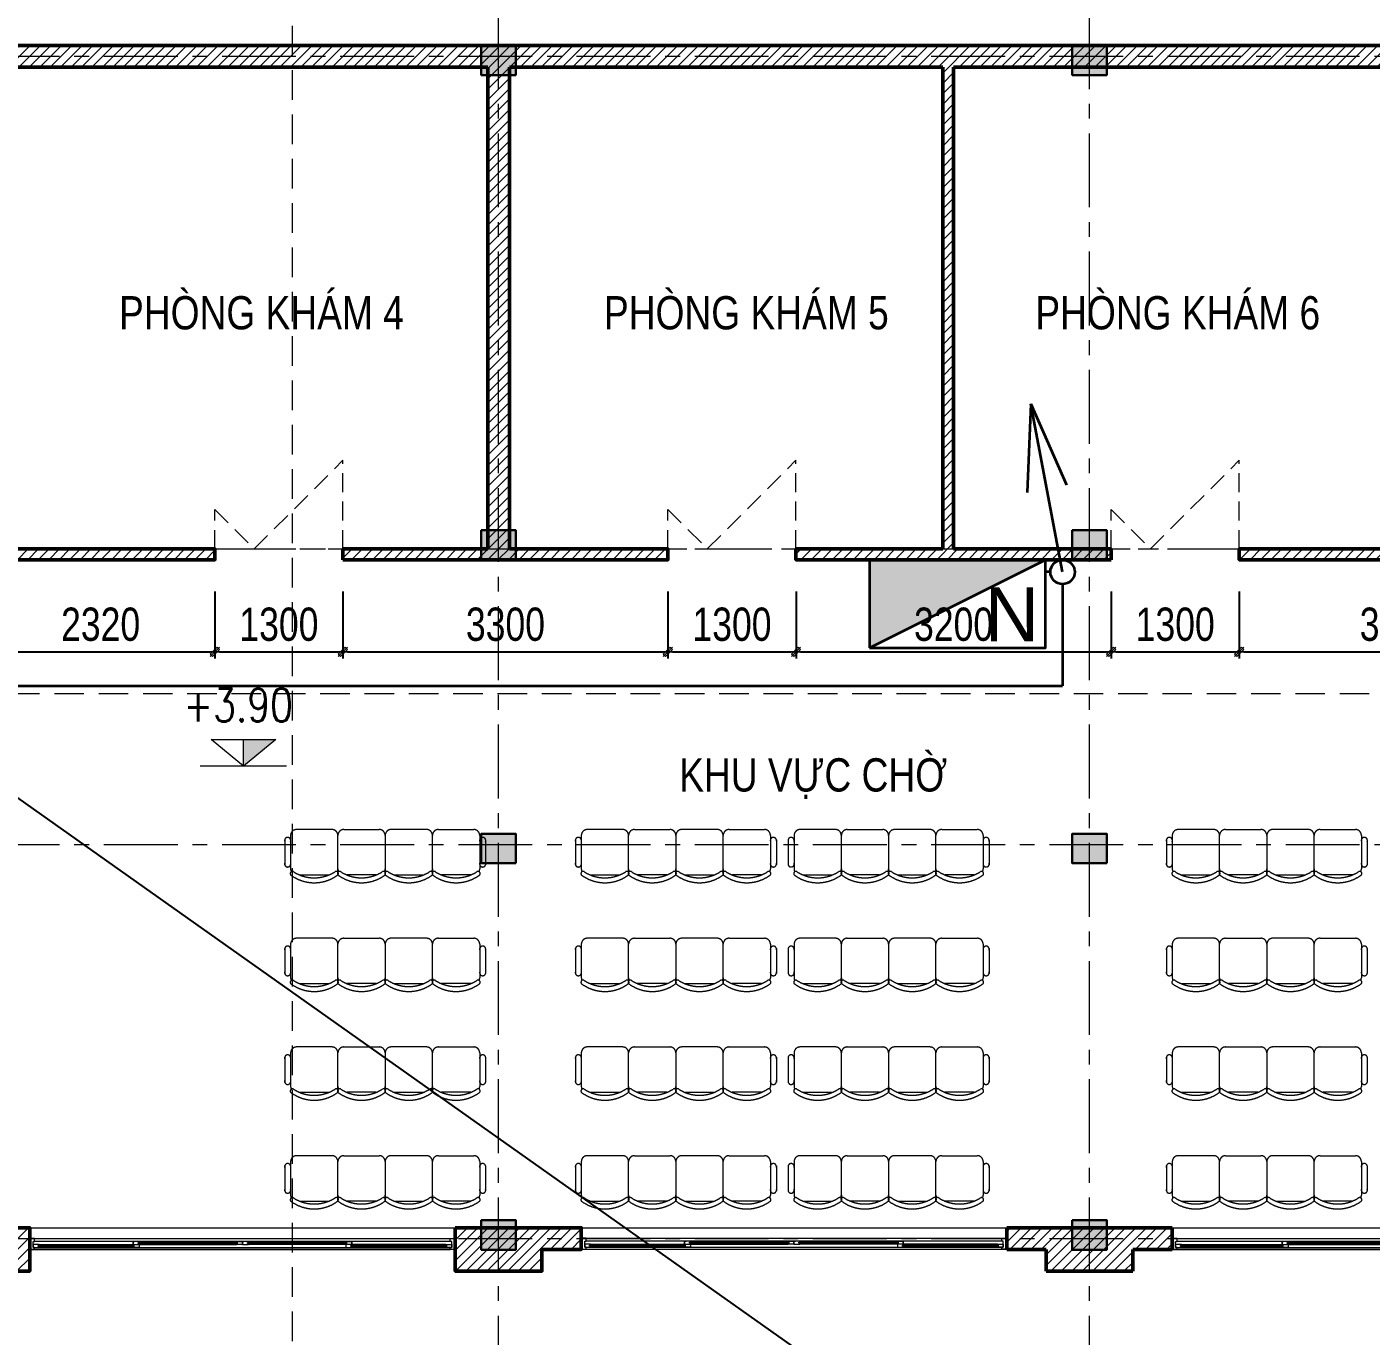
# Model space of a CAD drawing. Header units: millimetres. Extents: x 1109421 to 1726579, y -247837 to 144927.
# Drawn here: x 1567186 to 1580834, y -172402 to -159114 of the extents above; entities that cross this region are included whole.
import ezdxf
from ezdxf.enums import TextEntityAlignment as Align

# ---------------------------------------------------------------- set-up
doc = ezdxf.new("R2010")
doc.units = ezdxf.units.MM
doc.header["$LTSCALE"] = 600
doc.header["$MEASUREMENT"] = 0
doc.set_wipeout_variables(frame=1)
for name, pattern in [('00_Hidden', [2.4, 1.6, -0.8]), ('CENTER', [2, 1.25, -0.25, 0.25, -0.25]), ('HIDDEN', [0.375, 0.25, -0.125])]:
    doc.linetypes.add(name, pattern=pattern)
doc.layers.get('0').update_dxf_attribs({"lineweight": 0})
doc.layers.get('Defpoints').update_dxf_attribs({"lineweight": 0})
for name, color, linetype, lineweight in [('0.15_Cua', 144, 'Continuous', 15), ('cat1', 30, 'Continuous', 50), ('cat2', 22, 'Continuous', 30), ('dim', 144, 'Continuous', 13), ('hatch1', 136, 'Continuous', 9), ('LC MANH DUT', 35, 'HIDDEN', 5), ('LC Text1', 3, 'Continuous', 20), ('LC Text2', 7, 'Continuous', 25), ('Noi that', 35, 'Continuous', 9), ('PCCC - CHUA CHAY - ONG D80', 30, 'Continuous', 35), ('PCCC - CHUACHAY - ONG D40', 6, 'Continuous', 35), ('PCCC - CHUACHAY - THIETBI', 1, 'Continuous', 35), ('PCCC-CHUACHAY-THIETBI', 1, 'Continuous', 35), ('thay1', 63, 'Continuous', 18), ('truc', 76, 'CENTER', 9)]:
    doc.layers.add(name, color=color, linetype=linetype, lineweight=lineweight)
doc.layers.add('KCS_Plotter', color=11, linetype='Continuous', plot=False)
doc.styles.add('chu theo TCVN', font='arial.ttf')
doc.styles.add('HOATBIF', font='hoatbif.shx', dxfattribs={"width": 0.8})
doc.styles.add('T1', font='Vnsimli.shx', dxfattribs={"width": 0.8})
doc.styles.add('T2', font='VHARIAL.TTF', dxfattribs={"width": 0.8})
doc.dimstyles.new('1-135', dxfattribs={"dimscale": 135, "dimtxt": 2.5, "dimasz": 0.35, "dimexe": 0.5, "dimexo": 0, "dimgap": 0.8, "dimtad": 1, "dimdec": 0, "dimzin": 0, "dimdsep": 46, "dimtxsty": 'HOATBIF', "dimblk1": 'DOT', "dimblk2": 'DOT', "dimsah": 1, "dimcen": -1, "dimdle": 1, "dimclrd": 256, "dimclre": 256, "dimclrt": 4, "dimadec": 3, "dimazin": 2, "dimtfac": 0.333333, "dimtdec": 0, "dimtix": 1, "dimtmove": 2, "dimatfit": 3, "dimldrblk": 'DOT', "dimfxl": 1, "dimtvp": 0.833333, "dimtolj": 1, "dimtzin": 0, "dimarcsym": 0})

# ---------------------------------------------------------------- blocks, each defined once
blk = doc.blocks.new('HOP CUU HOA')
at = {"layer": 'PCCC-CHUACHAY-THIETBI'}
blk.add_hatch(color=256, dxfattribs=at).paths.add_polyline_path([(8, 4), (0, 4), (0, 0)])
blk.add_line((0, 0), (8, 4), dxfattribs=at)
blk.add_lwpolyline([(0, 0), (8, 0), (8, 4), (0, 4)], close=True, dxfattribs=at)
blk = doc.blocks.new('dfdfdffđ')
at = {"layer": 'Noi that', "linetype": '00_Hidden'}
for p, q in [((954257, -6273), (954257, -6613)), ((954677, -6213), (954317, -6213)), ((954737, -6613), (954737, -6273)), ((954737, -6613), (954737, -6273)), ((954797, -6213), (955157, -6213)), ((955217, -6273), (955217, -6613)), ((955217, -6273), (955217, -6613)), ((955637, -6213), (955277, -6213)), ((955697, -6613), (955697, -6273)), ((955697, -6613), (955697, -6273)), ((955757, -6213), (956117, -6213)), ((956177, -6273), (956177, -6613)), ((954197, -6316), (954197, -6571)), ((956237, -6316), (956237, -6571)), ((954348, -6673), (954646, -6673)), ((955126, -6673), (954828, -6673)), ((955308, -6673), (955606, -6673)), ((956086, -6673), (955788, -6673))]:
    blk.add_line(p, q, dxfattribs=at)
for centre, radius, start, end in [((954317, -6273), 60, 90, 180), ((954677, -6273), 60, 0, 90), ((954797, -6273), 60, 90, 180), ((955157, -6273), 60, 0, 90), ((955277, -6273), 60, 90, 180), ((955637, -6273), 60, 0, 90), ((955757, -6273), 60, 90, 180), ((956117, -6273), 60, 0, 90), ((954227, -6324), 31.2, 343.7398, 196.2602), ((956207, -6324), 31.2, 343.7398, 196.2602), ((954227, -6562), 31.2, 163.7398, 16.2602), ((954275, -6660), 21.9, 57.9726, 216.6901), ((954317, -6613), 60, 180, 207.5844), ((954497, -6353), 400, 233.1301, 306.8699), ((954497, -6310), 393, 237.5758, 302.4242), ((954720, -6660), 21.9, 323.3099, 122.0274), ((954677, -6613), 60, 332.4156, 0), ((954755, -6660), 21.9, 57.9726, 216.6901), ((954797, -6613), 60, 180, 207.5844), ((954977, -6353), 400, 233.1301, 306.8699), ((954977, -6310), 393, 237.5758, 302.4242), ((955200, -6660), 21.9, 323.3099, 122.0274), ((955157, -6613), 60, 332.4156, 0), ((955235, -6660), 21.9, 57.9726, 216.6901), ((955277, -6613), 60, 180, 207.5844), ((955457, -6353), 400, 233.1301, 306.8699), ((955457, -6310), 393, 237.5758, 302.4242), ((955680, -6660), 21.9, 323.3099, 122.0274), ((955637, -6613), 60, 332.4156, 0), ((955715, -6660), 21.9, 57.9726, 216.6901), ((955757, -6613), 60, 180, 207.5844), ((955937, -6353), 400, 233.1301, 306.8699), ((955937, -6310), 393, 237.5758, 302.4242), ((956160, -6660), 21.9, 323.3099, 122.0274), ((956117, -6613), 60, 332.4156, 0), ((956207, -6562), 31.2, 163.7398, 16.2602)]:
    blk.add_arc(centre, radius, start, end, dxfattribs=at)
blk = doc.blocks.new('Caodo1')
at = {"layer": 'LC Text1'}
blk.add_hatch(color=256, dxfattribs=at).paths.add_polyline_path([(0, 200), (0, 0), (243, 200)])
for p, q in [((0, 0), (0, 200)), ((324, 0), (-324, 0))]:
    blk.add_line(p, q, dxfattribs=at)
blk.add_lwpolyline([(-243, 200), (243, 200), (0, 0), (0, 0)], close=True, dxfattribs=at)
at = {"layer": 'LC Text1', "style": 'T1', "width": 0.8}
blk.add_attdef('%%P0,00', text='', height=250, dxfattribs=at).set_placement((-39, 460), align=Align.MIDDLE_CENTER)
blk = doc.blocks.new('*U595')
for p, q in [((50, 0), (4270, 0)), ((50, -110), (4270, -110)), ((95, -20), (1050, -20)), ((1110, -50), (2100, -50)), ((1110, -80), (2100, -80)), ((3210, -50), (2220, -50)), ((3210, -80), (2220, -80)), ((4225, -20), (3270, -20)), ((4225, -50), (3270, -50))]:
    blk.add_line(p, q)
at = {"color": 8, "lineweight": 5}
for p, q in [((50, -20), (4270, -20)), ((4270, -80), (50, -80)), ((95, -30), (1050, -30)), ((95, -40), (1050, -40)), ((95, -50), (1050, -50)), ((1110, -60), (2100, -60)), ((1110, -70), (2100, -70)), ((3210, -60), (2220, -60)), ((3210, -70), (2220, -70)), ((4225, -30), (3270, -30)), ((4225, -40), (3270, -40))]:
    blk.add_line(p, q, dxfattribs=at)
for points in [[(50, -20), (35, -20), (35, -80), (50, -80), (50, -110), (0, -110), (0, 0), (0, 0), (0, 0), (50, 0), (50, -20), (35, -20)], [(4270, -20), (4285, -20), (4285, -80), (4270, -80), (4270, -110), (4320, -110), (4320, 0), (4320, 0), (4320, 0), (4270, 0), (4270, -20), (4285, -20)], [(95, -40), (95, -50), (35, -50), (35, -20), (95, -20), (95, -30), (85, -30), (85, -40), (95, -40)], [(1050, -40), (1050, -50), (1110, -50), (1110, -20), (1050, -20), (1050, -30), (1060, -30), (1060, -40), (1050, -40)], [(1110, -70), (1110, -80), (1050, -80), (1050, -50), (1110, -50), (1110, -60), (1100, -60), (1100, -70), (1110, -70)], [(1050, -50), (1050, -80), (1065, -80)], [(2100, -70), (2100, -80), (2160, -80), (2160, -50), (2100, -50), (2100, -60), (2110, -60), (2110, -70), (2100, -70)], [(2160, -50), (2160, -80), (2145, -80)], [(2160, -50), (2160, -80), (2175, -80)], [(2220, -70), (2220, -80), (2160, -80), (2160, -50), (2220, -50), (2220, -60), (2210, -60), (2210, -70), (2220, -70)], [(3270, -40), (3270, -50), (3210, -50), (3210, -20), (3270, -20), (3270, -30), (3260, -30), (3260, -40), (3270, -40)], [(3210, -70), (3210, -80), (3270, -80), (3270, -50), (3210, -50), (3210, -60), (3220, -60), (3220, -70), (3210, -70)], [(3270, -50), (3270, -80), (3255, -80)], [(4225, -40), (4225, -50), (4285, -50), (4285, -20), (4225, -20), (4225, -30), (4235, -30), (4235, -40), (4225, -40)]]:
    blk.add_lwpolyline(points)
for centre, start, end in [((94, -32), 14.2151, 83.5658), ((94, -38), 276.4342, 345.7849), ((1051, -32), 96.4342, 165.7849), ((1051, -38), 194.2151, 263.5658), ((1109, -62), 14.2151, 83.5658), ((1109, -68), 276.4342, 345.7849), ((2101, -62), 96.4342, 165.7849), ((2101, -68), 194.2151, 263.5658), ((2219, -62), 14.2151, 83.5658), ((2219, -68), 276.4342, 345.7849), ((3211, -62), 96.4342, 165.7849), ((3211, -68), 194.2151, 263.5658), ((3269, -32), 14.2151, 83.5658), ((3269, -38), 276.4342, 345.7849), ((4226, -32), 96.4342, 165.7849), ((4226, -38), 194.2151, 263.5658)]:
    blk.add_arc(centre, 8.25, start, end, dxfattribs=at)
blk = doc.blocks.new('*U596')
for p, q in [((50, 0), (4535, 0)), ((50, -110), (4535, -110)), ((95, -20), (1116, -20)), ((1176, -50), (2232, -50)), ((1176, -80), (2232, -80)), ((3409, -50), (2352, -50)), ((3409, -80), (2352, -80)), ((4490, -20), (3469, -20)), ((4490, -50), (3469, -50))]:
    blk.add_line(p, q)
at = {"color": 8, "lineweight": 5}
for p, q in [((50, -20), (4535, -20)), ((4535, -80), (50, -80)), ((95, -30), (1116, -30)), ((95, -40), (1116, -40)), ((95, -50), (1116, -50)), ((1176, -60), (2232, -60)), ((1176, -70), (2232, -70)), ((3409, -60), (2352, -60)), ((3409, -70), (2352, -70)), ((4490, -30), (3469, -30)), ((4490, -40), (3469, -40))]:
    blk.add_line(p, q, dxfattribs=at)
for points in [[(50, -20), (35, -20), (35, -80), (50, -80), (50, -110), (0, -110), (0, 0), (0, 0), (0, 0), (50, 0), (50, -20), (35, -20)], [(4535, -20), (4550, -20), (4550, -80), (4535, -80), (4535, -110), (4585, -110), (4585, 0), (4585, 0), (4585, 0), (4535, 0), (4535, -20), (4550, -20)], [(95, -40), (95, -50), (35, -50), (35, -20), (95, -20), (95, -30), (85, -30), (85, -40), (95, -40)], [(1116, -40), (1116, -50), (1176, -50), (1176, -20), (1116, -20), (1116, -30), (1126, -30), (1126, -40), (1116, -40)], [(1176, -70), (1176, -80), (1116, -80), (1116, -50), (1176, -50), (1176, -60), (1166, -60), (1166, -70), (1176, -70)], [(1116, -50), (1116, -80), (1131, -80)], [(2232, -70), (2232, -80), (2292, -80), (2292, -50), (2232, -50), (2232, -60), (2242, -60), (2242, -70), (2232, -70)], [(2292, -50), (2292, -80), (2277, -80)], [(2292, -50), (2292, -80), (2307, -80)], [(2352, -70), (2352, -80), (2292, -80), (2292, -50), (2352, -50), (2352, -60), (2342, -60), (2342, -70), (2352, -70)], [(3469, -40), (3469, -50), (3409, -50), (3409, -20), (3469, -20), (3469, -30), (3459, -30), (3459, -40), (3469, -40)], [(3409, -70), (3409, -80), (3469, -80), (3469, -50), (3409, -50), (3409, -60), (3419, -60), (3419, -70), (3409, -70)], [(3469, -50), (3469, -80), (3454, -80)], [(4490, -40), (4490, -50), (4550, -50), (4550, -20), (4490, -20), (4490, -30), (4500, -30), (4500, -40), (4490, -40)]]:
    blk.add_lwpolyline(points)
for centre, start, end in [((94, -32), 14.2151, 83.5658), ((94, -38), 276.4342, 345.7849), ((1117, -32), 96.4342, 165.7849), ((1117, -38), 194.2151, 263.5658), ((1175, -62), 14.2151, 83.5658), ((1175, -68), 276.4342, 345.7849), ((2233, -62), 96.4342, 165.7849), ((2233, -68), 194.2151, 263.5658), ((2352, -62), 14.2151, 83.5658), ((2352, -68), 276.4342, 345.7849), ((3410, -62), 96.4342, 165.7849), ((3410, -68), 194.2151, 263.5658), ((3468, -32), 14.2151, 83.5658), ((3468, -38), 276.4342, 345.7849), ((4491, -32), 96.4342, 165.7849), ((4491, -38), 194.2151, 263.5658)]:
    blk.add_arc(centre, 8.25, start, end, dxfattribs=at)
blk = doc.blocks.new('*U593')
for p, q in [((50, 0), (4270, 0)), ((50, -110), (4270, -110)), ((95, -20), (1050, -20)), ((1110, -50), (2100, -50)), ((1110, -80), (2100, -80)), ((3210, -50), (2220, -50)), ((3210, -80), (2220, -80)), ((4225, -20), (3270, -20)), ((4225, -50), (3270, -50))]:
    blk.add_line(p, q)
at = {"color": 8, "lineweight": 5}
for p, q in [((50, -20), (4270, -20)), ((4270, -80), (50, -80)), ((95, -30), (1050, -30)), ((95, -40), (1050, -40)), ((95, -50), (1050, -50)), ((1110, -60), (2100, -60)), ((1110, -70), (2100, -70)), ((3210, -60), (2220, -60)), ((3210, -70), (2220, -70)), ((4225, -30), (3270, -30)), ((4225, -40), (3270, -40))]:
    blk.add_line(p, q, dxfattribs=at)
for points in [[(50, -20), (35, -20), (35, -80), (50, -80), (50, -110), (0, -110), (0, 0), (0, 0), (0, 0), (50, 0), (50, -20), (35, -20)], [(4270, -20), (4285, -20), (4285, -80), (4270, -80), (4270, -110), (4320, -110), (4320, 0), (4320, 0), (4320, 0), (4270, 0), (4270, -20), (4285, -20)], [(95, -40), (95, -50), (35, -50), (35, -20), (95, -20), (95, -30), (85, -30), (85, -40), (95, -40)], [(1050, -40), (1050, -50), (1110, -50), (1110, -20), (1050, -20), (1050, -30), (1060, -30), (1060, -40), (1050, -40)], [(1110, -70), (1110, -80), (1050, -80), (1050, -50), (1110, -50), (1110, -60), (1100, -60), (1100, -70), (1110, -70)], [(1050, -50), (1050, -80), (1065, -80)], [(2100, -70), (2100, -80), (2160, -80), (2160, -50), (2100, -50), (2100, -60), (2110, -60), (2110, -70), (2100, -70)], [(2160, -50), (2160, -80), (2145, -80)], [(2160, -50), (2160, -80), (2175, -80)], [(2220, -70), (2220, -80), (2160, -80), (2160, -50), (2220, -50), (2220, -60), (2210, -60), (2210, -70), (2220, -70)], [(3270, -40), (3270, -50), (3210, -50), (3210, -20), (3270, -20), (3270, -30), (3260, -30), (3260, -40), (3270, -40)], [(3210, -70), (3210, -80), (3270, -80), (3270, -50), (3210, -50), (3210, -60), (3220, -60), (3220, -70), (3210, -70)], [(3270, -50), (3270, -80), (3255, -80)], [(4225, -40), (4225, -50), (4285, -50), (4285, -20), (4225, -20), (4225, -30), (4235, -30), (4235, -40), (4225, -40)]]:
    blk.add_lwpolyline(points)
for centre, start, end in [((94, -32), 14.2151, 83.5658), ((94, -38), 276.4342, 345.7849), ((1051, -32), 96.4342, 165.7849), ((1051, -38), 194.2151, 263.5658), ((1109, -62), 14.2151, 83.5658), ((1109, -68), 276.4342, 345.7849), ((2101, -62), 96.4342, 165.7849), ((2101, -68), 194.2151, 263.5658), ((2219, -62), 14.2151, 83.5658), ((2219, -68), 276.4342, 345.7849), ((3211, -62), 96.4342, 165.7849), ((3211, -68), 194.2151, 263.5658), ((3269, -32), 14.2151, 83.5658), ((3269, -38), 276.4342, 345.7849), ((4226, -32), 96.4342, 165.7849), ((4226, -38), 194.2151, 263.5658)]:
    blk.add_arc(centre, 8.25, start, end, dxfattribs=at)
blk = doc.blocks.new('DOT')
at = {"layer": 'dim'}
for p, q in [((-3, 0), (3, 0)), ((-1, -1), (1, 1))]:
    blk.add_line(p, q, dxfattribs=at)
blk.add_lwpolyline([(0.5, 1), (-1, -0.5), (-0.5, -1), (1, 0.5)], close=True, dxfattribs=at)
blk = doc.blocks.new('*D1537')
at = {"layer": 'Defpoints', "color": 0, "transparency": 16777216}
for p in [(1566775, -164844), (1569095, -164844), (1569095, -165456)]:
    blk.add_point(p, dxfattribs=at)
at = {"layer": 'dim', "lineweight": -2, "transparency": 16777216}
for p, q in [((1566775, -164844), (1566775, -165523)), ((1569095, -164844), (1569095, -165523)), ((1566822, -165456), (1569047, -165456))]:
    blk.add_line(p, q, dxfattribs=at)
at = {"layer": 'dim', "lineweight": -2, "transparency": 16777216, "xscale": 47.25, "yscale": 47.25, "zscale": 47.25, "rotation": 180}
blk.add_blockref('DOT', (1566775, -165456), dxfattribs=at)
at = {"layer": 'dim', "lineweight": -2, "transparency": 16777216, "xscale": 47.25, "yscale": 47.25, "zscale": 47.25}
blk.add_blockref('DOT', (1569095, -165456), dxfattribs=at)
at = {"layer": 'dim', "color": 4, "transparency": 16777216, "insert": (1567935, -165179), "char_height": 337.5, "attachment_point": 5, "style": 'HOATBIF'}
blk.add_mtext('\\A1;2320', dxfattribs=at)
blk = doc.blocks.new('_Dot')
at = {"color": 0, "linetype": 'ByBlock', "lineweight": -2}
blk.add_line((-0.5, 0), (-1, 0), dxfattribs=at)
at = {"color": 0, "linetype": 'ByBlock', "const_width": 0.5}
blk.add_lwpolyline([(-0.25, 0, 1), (0.25, 0, 1)], format="xyb", close=True, dxfattribs=at)
blk = doc.blocks.new('*D1538')
at = {"layer": 'Defpoints', "color": 0, "transparency": 16777216}
for p in [(1569095, -164844), (1570395, -164844), (1570395, -165456)]:
    blk.add_point(p, dxfattribs=at)
at = {"layer": 'dim', "lineweight": -2, "transparency": 16777216}
for p, q in [((1569095, -164844), (1569095, -165523)), ((1570395, -164844), (1570395, -165523)), ((1569142, -165456), (1570347, -165456))]:
    blk.add_line(p, q, dxfattribs=at)
at = {"layer": 'dim', "lineweight": -2, "transparency": 16777216, "xscale": 47.25, "yscale": 47.25, "zscale": 47.25, "rotation": 180}
blk.add_blockref('DOT', (1569095, -165456), dxfattribs=at)
at = {"layer": 'dim', "lineweight": -2, "transparency": 16777216, "xscale": 47.25, "yscale": 47.25, "zscale": 47.25}
blk.add_blockref('DOT', (1570395, -165456), dxfattribs=at)
at = {"layer": 'dim', "color": 4, "transparency": 16777216, "insert": (1569745, -165179), "char_height": 337.5, "attachment_point": 5, "style": 'HOATBIF'}
blk.add_mtext('\\A1;1300', dxfattribs=at)
blk = doc.blocks.new('*D1539')
at = {"layer": 'Defpoints', "color": 0, "transparency": 16777216}
for p in [(1570395, -164844), (1573695, -164844), (1573695, -165456)]:
    blk.add_point(p, dxfattribs=at)
at = {"layer": 'dim', "lineweight": -2, "transparency": 16777216}
for p, q in [((1570395, -164844), (1570395, -165523)), ((1573695, -164844), (1573695, -165523)), ((1570442, -165456), (1573647, -165456))]:
    blk.add_line(p, q, dxfattribs=at)
at = {"layer": 'dim', "lineweight": -2, "transparency": 16777216, "xscale": 47.25, "yscale": 47.25, "zscale": 47.25, "rotation": 180}
blk.add_blockref('DOT', (1570395, -165456), dxfattribs=at)
at = {"layer": 'dim', "lineweight": -2, "transparency": 16777216, "xscale": 47.25, "yscale": 47.25, "zscale": 47.25}
blk.add_blockref('DOT', (1573695, -165456), dxfattribs=at)
at = {"layer": 'dim', "color": 4, "transparency": 16777216, "insert": (1572045, -165179), "char_height": 337.5, "attachment_point": 5, "style": 'HOATBIF'}
blk.add_mtext('\\A1;3300', dxfattribs=at)
blk = doc.blocks.new('*D1540')
at = {"layer": 'Defpoints', "color": 0, "transparency": 16777216}
for p in [(1573695, -164844), (1574995, -164844), (1574995, -165456)]:
    blk.add_point(p, dxfattribs=at)
at = {"layer": 'dim', "lineweight": -2, "transparency": 16777216}
for p, q in [((1573695, -164844), (1573695, -165523)), ((1574995, -164844), (1574995, -165523)), ((1573742, -165456), (1574947, -165456))]:
    blk.add_line(p, q, dxfattribs=at)
at = {"layer": 'dim', "lineweight": -2, "transparency": 16777216, "xscale": 47.25, "yscale": 47.25, "zscale": 47.25, "rotation": 180}
blk.add_blockref('DOT', (1573695, -165456), dxfattribs=at)
at = {"layer": 'dim', "lineweight": -2, "transparency": 16777216, "xscale": 47.25, "yscale": 47.25, "zscale": 47.25}
blk.add_blockref('DOT', (1574995, -165456), dxfattribs=at)
at = {"layer": 'dim', "color": 4, "transparency": 16777216, "insert": (1574345, -165179), "char_height": 337.5, "attachment_point": 5, "style": 'HOATBIF'}
blk.add_mtext('\\A1;1300', dxfattribs=at)
blk = doc.blocks.new('*D1541')
at = {"layer": 'Defpoints', "color": 0, "transparency": 16777216}
for p in [(1574995, -164844), (1578195, -164844), (1578195, -165456)]:
    blk.add_point(p, dxfattribs=at)
at = {"layer": 'dim', "lineweight": -2, "transparency": 16777216}
for p, q in [((1574995, -164844), (1574995, -165523)), ((1578195, -164844), (1578195, -165523)), ((1575042, -165456), (1578147, -165456))]:
    blk.add_line(p, q, dxfattribs=at)
at = {"layer": 'dim', "lineweight": -2, "transparency": 16777216, "xscale": 47.25, "yscale": 47.25, "zscale": 47.25, "rotation": 180}
blk.add_blockref('DOT', (1574995, -165456), dxfattribs=at)
at = {"layer": 'dim', "lineweight": -2, "transparency": 16777216, "xscale": 47.25, "yscale": 47.25, "zscale": 47.25}
blk.add_blockref('DOT', (1578195, -165456), dxfattribs=at)
at = {"layer": 'dim', "color": 4, "transparency": 16777216, "insert": (1576595, -165179), "char_height": 337.5, "attachment_point": 5, "style": 'HOATBIF'}
blk.add_mtext('\\A1;3200', dxfattribs=at)
blk = doc.blocks.new('*D1542')
at = {"layer": 'Defpoints', "color": 0, "transparency": 16777216}
for p in [(1578195, -164844), (1579495, -164844), (1579495, -165456)]:
    blk.add_point(p, dxfattribs=at)
at = {"layer": 'dim', "lineweight": -2, "transparency": 16777216}
for p, q in [((1578195, -164844), (1578195, -165523)), ((1579495, -164844), (1579495, -165523)), ((1578242, -165456), (1579447, -165456))]:
    blk.add_line(p, q, dxfattribs=at)
at = {"layer": 'dim', "lineweight": -2, "transparency": 16777216, "xscale": 47.25, "yscale": 47.25, "zscale": 47.25, "rotation": 180}
blk.add_blockref('DOT', (1578195, -165456), dxfattribs=at)
at = {"layer": 'dim', "lineweight": -2, "transparency": 16777216, "xscale": 47.25, "yscale": 47.25, "zscale": 47.25}
blk.add_blockref('DOT', (1579495, -165456), dxfattribs=at)
at = {"layer": 'dim', "color": 4, "transparency": 16777216, "insert": (1578845, -165179), "char_height": 337.5, "attachment_point": 5, "style": 'HOATBIF'}
blk.add_mtext('\\A1;1300', dxfattribs=at)
blk = doc.blocks.new('*D1543')
at = {"layer": 'Defpoints', "color": 0, "transparency": 16777216}
for p in [(1579495, -164844), (1582745, -164844), (1582745, -165456)]:
    blk.add_point(p, dxfattribs=at)
at = {"layer": 'dim', "lineweight": -2, "transparency": 16777216}
for p, q in [((1579495, -164844), (1579495, -165523)), ((1582745, -164844), (1582745, -165523)), ((1579542, -165456), (1582697, -165456))]:
    blk.add_line(p, q, dxfattribs=at)
at = {"layer": 'dim', "lineweight": -2, "transparency": 16777216, "xscale": 47.25, "yscale": 47.25, "zscale": 47.25, "rotation": 180}
blk.add_blockref('DOT', (1579495, -165456), dxfattribs=at)
at = {"layer": 'dim', "lineweight": -2, "transparency": 16777216, "xscale": 47.25, "yscale": 47.25, "zscale": 47.25}
blk.add_blockref('DOT', (1582745, -165456), dxfattribs=at)
at = {"layer": 'dim', "color": 4, "transparency": 16777216, "insert": (1581120, -165179), "char_height": 337.5, "attachment_point": 5, "style": 'HOATBIF'}
blk.add_mtext('\\A1;3250', dxfattribs=at)
blk = doc.blocks.new('COT BT')
at = {"layer": 'cat2', "ltscale": 2}
h = blk.add_hatch(color=256, dxfattribs=at)
h.dxf.hatch_style = 1
h.paths.add_polyline_path([(240, 190), (-110, 190), (-110, -110), (240, -110)])
blk.add_lwpolyline([(-110, 190), (240, 190), (240, -110), (-110, -110)], close=True, dxfattribs=at)

msp = doc.modelspace()

# ---------------------------------------------------------------- linework, layer by layer
at = {"layer": 'cat1'}
for p, q in [((1547264.6, -159302.7), (1589284.6, -159302.7)), ((1566884.6, -159522.7), (1571864.6, -159522.7)), ((1571864.6, -164412.7), (1571864.6, -159522.7)), ((1572084.6, -164412.7), (1572084.6, -159522.7)), ((1572084.6, -159522.7), (1576484.6, -159522.7)), ((1576594.6, -159522.7), (1581144.6, -159522.7)), ((1570394.6, -164522.7), (1570394.6, -164412.7)), ((1577534.6, -171302.7), (1577134.6, -171302.7)), ((1577134.6, -171302.7), (1577134.6, -171522.7)), ((1578414.6, -171302.7), (1577534.6, -171302.7)), ((1578814.6, -171302.7), (1578414.6, -171302.7)), ((1578814.6, -171522.7), (1578814.6, -171302.7)), ((1577134.6, -171522.7), (1577534.6, -171522.7)), ((1577534.6, -171522.7), (1577534.6, -171742.7)), ((1578414.6, -171742.7), (1578414.6, -171522.7)), ((1578414.6, -171522.7), (1578814.6, -171522.7)), ((1577534.6, -171742.7), (1578414.6, -171742.7))]:
    msp.add_line(p, q, dxfattribs=at)
for points in [[(1576484.6, -164412.7), (1576484.6, -159522.7)], [(1576594.6, -159522.7), (1576594.6, -164412.7)], [(1566884.6, -164412.7), (1569094.6, -164412.7), (1569094.6, -164522.7), (1566884.6, -164522.7)], [(1570394.6, -164412.7), (1571864.6, -164412.7)], [(1572084.6, -164412.7), (1573694.6, -164412.7), (1573694.6, -164522.7), (1570394.6, -164522.7)], [(1581144.6, -164522.7), (1581144.6, -164522.7), (1579494.6, -164522.7), (1579494.6, -164412.7), (1581144.6, -164412.7)], [(1566334.6, -171522.7), (1566334.6, -171302.7), (1567214.6, -171302.7), (1567214.6, -171742.7), (1566334.6, -171742.7), (1566334.6, -171522.7)], [(1571534.6, -171302.7), (1572414.6, -171302.7), (1572814.6, -171302.7), (1572814.6, -171522.7), (1572414.6, -171522.7), (1572414.6, -171742.7), (1571534.6, -171742.7), (1571534.6, -171522.7), (1571534.6, -171522.7), (1571534.6, -171302.7), (1571534.6, -171302.7)]]:
    msp.add_lwpolyline(points, dxfattribs=at)
at = {"layer": 'LC MANH DUT', "ltscale": 2}
for p, q in [((1569882.1, -177403), (1569882.1, -155808.4)), ((1543615.2, -165879), (1592271.3, -165879))]:
    msp.add_line(p, q, dxfattribs=at)
at = {"layer": 'Noi that', "linetype": '00_Hidden', "ltscale": 0.2}
for p, q in [((1569494.6, -164412.7), (1570394.6, -163512.7)), ((1570394.6, -164412.7), (1570394.6, -163512.7)), ((1574094.6, -164412.7), (1574994.6, -163512.7)), ((1574994.6, -164412.7), (1574994.6, -163512.7)), ((1578594.6, -164412.7), (1579494.6, -163512.7)), ((1579494.6, -164412.7), (1579494.6, -163512.7)), ((1569094.6, -164412.7), (1569094.6, -164012.7)), ((1569094.6, -164012.7), (1569494.6, -164412.7)), ((1573694.6, -164412.7), (1573694.6, -164012.7)), ((1573694.6, -164012.7), (1574094.6, -164412.7)), ((1578194.6, -164412.7), (1578194.6, -164012.7)), ((1578194.6, -164012.7), (1578594.6, -164412.7)), ((1569094.6, -164412.7), (1570394.6, -164412.7)), ((1573694.6, -164412.7), (1574994.6, -164412.7)), ((1578194.6, -164412.7), (1579494.6, -164412.7))]:
    msp.add_line(p, q, dxfattribs=at)
at = {"layer": 'PCCC - CHUA CHAY - ONG D80'}
msp.add_line((1577701.1, -164769.5), (1577701.1, -165802.5), dxfattribs=at)
msp.add_lwpolyline([(1556846.1, -165802.5), (1577701.1, -165802.5)], dxfattribs=at)
at = {"layer": 'PCCC - CHUACHAY - ONG D40'}
for q in [(1577341.1, -163838.6), (1577741.6, -163762.9)]:
    msp.add_line((1577378.6, -162939.3), q, dxfattribs=at)
at = {"layer": 'thay1'}
for points in [[(1567214.6, -171302.7), (1571534.6, -171302.7), (1571534.6, -171522.7), (1567214.6, -171522.7)], [(1572814.6, -171302.7), (1577134.6, -171302.7), (1577134.6, -171522.7), (1572814.6, -171522.7)], [(1578814.6, -171302.7), (1583399.6, -171302.7), (1583399.6, -171522.7), (1578814.6, -171522.7)]]:
    msp.add_lwpolyline(points, close=True, dxfattribs=at)
at = {"layer": 'truc'}
for p, q in [((1571974.6, -176545), (1571974.6, -156359.2)), ((1577974.6, -176545), (1577974.6, -156359.2)), ((1545167.3, -159412.7), (1592138, -159412.7)), ((1545167.3, -164412.7), (1592138, -164412.7)), ((1545167.3, -167412.7), (1592138, -167412.7)), ((1545167.3, -171412.7), (1592138, -171412.7))]:
    msp.add_line(p, q, dxfattribs=at)

# ---------------------------------------------------------------- block references
at = {"layer": '0.15_Cua', "xscale": -1, "rotation": 180}
for name, p in [('*U593', (1567214.6, -171522.7)), ('*U595', (1572814.6, -171519.3)), ('*U596', (1578814.6, -171522.7))]:
    msp.add_blockref(name, p, dxfattribs=at)
at = {"layer": 'cat1'}
for name, p in [('COT BT', (1571909.6, -159492.7)), ('COT BT', (1577909.6, -159492.7)), ('COT BT', (1571909.6, -164412.7)), ('COT BT', (1577909.6, -164412.7)), ('dfdfdffđ', (615606.9, -161047.6)), ('dfdfdffđ', (618558.3, -161047.6)), ('dfdfdffđ', (620718.4, -161047.6)), ('dfdfdffđ', (624558.3, -161047.6)), ('dfdfdffđ', (615606.9, -162151.1)), ('dfdfdffđ', (618558.3, -162151.1)), ('dfdfdffđ', (620718.4, -162151.1)), ('dfdfdffđ', (624558.3, -162151.1)), ('dfdfdffđ', (615606.9, -163254.5)), ('dfdfdffđ', (618558.3, -163254.5)), ('dfdfdffđ', (620718.4, -163254.5)), ('dfdfdffđ', (624558.3, -163254.5)), ('dfdfdffđ', (615606.9, -164358)), ('dfdfdffđ', (618558.3, -164358)), ('dfdfdffđ', (620718.4, -164358)), ('dfdfdffđ', (624558.3, -164358)), ('COT BT', (1571909.6, -171415.1)), ('COT BT', (1577909.6, -171415.1))]:
    msp.add_blockref(name, p, dxfattribs=at)
at = {"layer": 'cat1', "rotation": 180}
for p in [(1572039.6, -167412.7), (1578039.6, -167412.7)]:
    msp.add_blockref('COT BT', p, dxfattribs=at)
at = {"layer": 'LC Text1'}
ref = msp.add_blockref('Caodo1', (1569384.3, -166616.8), dxfattribs=dict(at, xscale=1.35, yscale=1.35, zscale=1.35))
ref.add_attrib('%%P0,00', '+3.90', dxfattribs={"layer": 'LC Text2', "height": 337.5, "style": 'T1', "width": 0.8}).set_placement((1569331.6, -165996.5), align=Align.MIDDLE_CENTER)

# ---------------------------------------------------------------- texts
at = {"layer": 'LC Text2', "style": 'T2', "width": 0.8}
for s, p in [('phßng kh¸m 4', (1568122, -162184.3)), ('phßng kh¸m 5', (1573044.9, -162184.3)), ('phßng kh¸m 6', (1577424.9, -162184.3)), ('khu vùc chê', (1573809, -166874.7))]:
    msp.add_text(s, height=337.5, dxfattribs=at).set_placement(p)
at = {"layer": 'PCCC - CHUACHAY - THIETBI', "style": 'chu theo TCVN'}
msp.add_text('N', height=549.3, dxfattribs=at).set_placement((1576910.3, -165350))

# ---------------------------------------------------------------- dimensions: what is measured, and where the dimension line sits
at = {"layer": 'dim'}
for base, p1, p2, picture, middle in [((1569094.6, -165455.9), (1566774.6, -164843.5), (1569094.6, -164843.5), '*D1537', (1567934.6, -165179.1)), ((1570394.6, -165455.9), (1569094.6, -164843.5), (1570394.6, -164843.5), '*D1538', (1569744.6, -165179.1)), ((1573694.6, -165455.9), (1570394.6, -164843.5), (1573694.6, -164843.5), '*D1539', (1572044.6, -165179.1)), ((1574994.6, -165455.9), (1573694.6, -164843.5), (1574994.6, -164843.5), '*D1540', (1574344.6, -165179.1)), ((1579494.6, -165455.9), (1578194.6, -164843.5), (1579494.6, -164843.5), '*D1542', (1578844.6, -165179.1)), ((1582744.6, -165455.9), (1579494.6, -164843.5), (1582744.6, -164843.5), '*D1543', (1581119.6, -165179.1))]:
    dim = msp.add_linear_dim(base=base, p1=p1, p2=p2, dimstyle='1-135', dxfattribs=at)
    dim.commit()
    dim.dimension.update_dxf_attribs({"geometry": picture, "text_midpoint": middle})

# ---------------------------------------------------------------- next in the draw order: block references
at = {"layer": 'PCCC - CHUACHAY - THIETBI', "xscale": 223.7215908244252, "yscale": 223.7215909117367, "zscale": 223.7215909080987}
msp.add_blockref('HOP CUU HOA', (1575739.9, -165417.6), dxfattribs=at)

# ---------------------------------------------------------------- next in the draw order: hatches: boundary and pattern name
at = {"layer": 'hatch1'}
h = msp.add_hatch(dxfattribs=at)
h.set_pattern_fill('ANSI31', color=256, scale=600)
h.set_pattern_definition([(45, (-475069.9, -175305.75), (-53.0330086, 53.0330086), [])])
h.paths.add_polyline_path([(1548144.6, -171522.7), (1548544.6, -171522.7), (1548544.6, -171302.7), (1548144.6, -171302.7), (1547484.6, -171302.7), (1547484.6, -167012.7), (1547264.6, -167012.7), (1547264.6, -171522.7), (1547264.6, -171742.7), (1548144.6, -171742.7)], flags=17)
h.paths.add_polyline_path([(1553814.6, -171522.7), (1554214.6, -171522.7), (1554214.6, -171302.7), (1553814.6, -171302.7), (1552934.6, -171302.7), (1552534.6, -171302.7), (1552534.6, -171522.7), (1552934.6, -171522.7), (1552934.6, -171742.7), (1553814.6, -171742.7)], flags=17)
h.paths.add_polyline_path([(1560214.6, -171302.7), (1559814.6, -171302.7), (1558934.6, -171302.7), (1558534.6, -171302.7), (1558534.6, -171522.7), (1558934.6, -171522.7), (1558934.6, -171742.7), (1559814.6, -171742.7), (1559814.6, -171522.7), (1560214.6, -171522.7)], flags=17)
h.paths.add_polyline_path([(1564534.6, -171302.7), (1564204.6, -171302.7), (1564204.6, -167302.7), (1563984.6, -167302.7), (1563984.6, -171302.7), (1563654.6, -171302.7), (1563254.6, -171302.7), (1563254.6, -171522.7), (1563654.6, -171522.7), (1563654.6, -171742.7), (1564534.6, -171742.7), (1564534.6, -171522.7)], flags=17)
h.paths.add_polyline_path([(1567214.6, -171302.7), (1566334.6, -171302.7), (1566334.6, -171522.7), (1566334.6, -171742.7), (1567214.6, -171742.7)], flags=17)
h.paths.add_polyline_path([(1572814.6, -171302.7), (1572414.6, -171302.7), (1571534.6, -171302.7), (1571534.6, -171522.7), (1571534.6, -171742.7), (1572414.6, -171742.7), (1572414.6, -171522.7), (1572814.6, -171522.7)], flags=17)
h.paths.add_polyline_path([(1578814.6, -171302.7), (1578414.6, -171302.7), (1577534.6, -171302.7), (1577134.6, -171302.7), (1577134.6, -171522.7), (1577534.6, -171522.7), (1577534.6, -171742.7), (1578414.6, -171742.7), (1578414.6, -171522.7), (1578814.6, -171522.7)], flags=17)
h.paths.add_polyline_path([(1584999.6, -171302.7), (1583974.6, -171302.7), (1583974.6, -168652.7), (1583864.6, -168652.7), (1583864.6, -171302.7), (1583399.6, -171302.7), (1583399.6, -171522.7), (1583799.6, -171522.7), (1583799.6, -171962.7), (1584999.6, -171962.7)])
h.paths.add_polyline_path([(1584774.1, -171522.7), (1584774.1, -171742.7), (1584014.1, -171742.7), (1584014.1, -171522.7)], flags=16)
h.paths.add_polyline_path([(1586804.6, -166162.7), (1586584.6, -166162.7), (1586584.6, -167302.7), (1583864.6, -167302.7), (1583864.6, -167652.7), (1583974.6, -167652.7), (1583974.6, -167522.7), (1589064.6, -167522.7), (1589064.6, -171302.7), (1588084.6, -171302.7), (1588084.6, -171962.7), (1589284.6, -171962.7), (1589284.6, -171302.7), (1589284.6, -159302.7), (1547264.6, -159302.7), (1547264.6, -164812.7), (1547484.6, -164812.7), (1547484.6, -164522.7), (1548974.6, -164522.7), (1548974.6, -164412.7), (1547484.6, -164412.7), (1547484.6, -159522.7), (1551359.6, -159522.7), (1551359.6, -164412.7), (1550274.6, -164412.7), (1550274.6, -164522.7), (1551359.6, -164522.7), (1551469.6, -164522.7), (1553659.6, -164522.7), (1553659.6, -164412.7), (1551469.6, -164412.7), (1551469.6, -159522.7), (1555279.6, -159522.7), (1555279.6, -164412.7), (1554959.6, -164412.7), (1554959.6, -164522.7), (1555279.6, -164522.7), (1555389.6, -164522.7), (1556999.6, -164522.7), (1556999.6, -164412.7), (1555389.6, -164412.7), (1555389.6, -159522.7), (1559264.6, -159522.7), (1559264.6, -164412.7), (1558299.6, -164412.7), (1558299.6, -164522.7), (1562764.6, -164522.7), (1562764.6, -164412.7), (1559484.6, -164412.7), (1559484.6, -159522.7), (1563984.6, -159522.7), (1563984.6, -164412.7), (1563764.6, -164412.7), (1563764.6, -164522.7), (1564606.4, -164522.7), (1564826.4, -164302.7), (1564204.6, -164302.7), (1564204.6, -159522.7), (1566664.6, -159522.7), (1566664.6, -164302.7), (1565986.4, -164302.7), (1566206.4, -164522.7), (1566884.6, -164522.7), (1569094.6, -164522.7), (1569094.6, -164412.7), (1566884.6, -164412.7), (1566884.6, -159522.7), (1571864.6, -159522.7), (1571864.6, -164412.7), (1570394.6, -164412.7), (1570394.6, -164522.7), (1573694.6, -164522.7), (1573694.6, -164412.7), (1572084.6, -164412.7), (1572084.6, -159522.7), (1576484.6, -159522.7), (1576484.6, -164412.7), (1574994.6, -164412.7), (1574994.6, -164522.7), (1578194.6, -164522.7), (1578194.6, -164412.7), (1576594.6, -164412.7), (1576594.6, -159522.7), (1581144.6, -159522.7), (1581144.6, -164412.7), (1579494.6, -164412.7), (1579494.6, -164522.7), (1581144.6, -164522.7), (1582744.6, -164522.7), (1582744.6, -164302.7), (1581364.6, -164302.7), (1581364.6, -159522.7), (1583864.6, -159522.7), (1583864.6, -164302.7), (1583644.6, -164302.7), (1583644.6, -164522.7), (1584304.6, -164522.7), (1584304.6, -164302.7), (1584084.6, -164302.7), (1584084.6, -159522.7), (1586584.6, -159522.7), (1586584.6, -164302.7), (1585204.6, -164302.7), (1585204.6, -164522.7), (1586584.6, -164522.7), (1586584.6, -165262.7), (1586804.6, -165262.7), (1586804.6, -159522.7), (1589064.6, -159522.7), (1589064.6, -167302.7), (1586804.6, -167302.7)])
h.paths.add_polyline_path([(1588304.6, -171522.7), (1589064.6, -171522.7), (1589064.6, -171742.7), (1588304.6, -171742.7)], flags=16)

# ---------------------------------------------------------------- next in the draw order: linework, layer by layer
at = {"layer": 'cat1'}
for points in [[(1578194.6, -164522.7), (1574994.6, -164522.7), (1574994.6, -164412.7), (1576484.6, -164412.7)], [(1578194.6, -164522.7), (1574994.6, -164522.7), (1574994.6, -164412.7), (1576484.6, -164412.7)], [(1576594.6, -164412.7), (1578194.6, -164412.7), (1578194.6, -164522.7)]]:
    msp.add_lwpolyline(points, dxfattribs=at)
at = {"layer": 'KCS_Plotter'}
msp.add_line((1601514.9, -191281.2), (1541307.8, -148706.1), dxfattribs=at)
at = {"layer": 'PCCC - CHUACHAY - ONG D40'}
for p, q in [((1577701.1, -164646.1), (1577378.6, -162939.3)), ((1577577.7, -164646.1), (1577529.7, -164646.1))]:
    msp.add_line(p, q, dxfattribs=at)
msp.add_circle((1577701.1, -164646.1), 123.4, dxfattribs=at)

# ---------------------------------------------------------------- next in the draw order: dimensions: what is measured, and where the dimension line sits
at = {"layer": 'dim'}
dim = msp.add_linear_dim(base=(1578194.6, -165455.9), p1=(1574994.6, -164843.5), p2=(1578194.6, -164843.5), dimstyle='1-135', dxfattribs=at)
dim.commit()
dim.dimension.update_dxf_attribs({"geometry": '*D1541', "text_midpoint": (1576594.6, -165179.1)})

doc.saveas('drawing.dxf')
